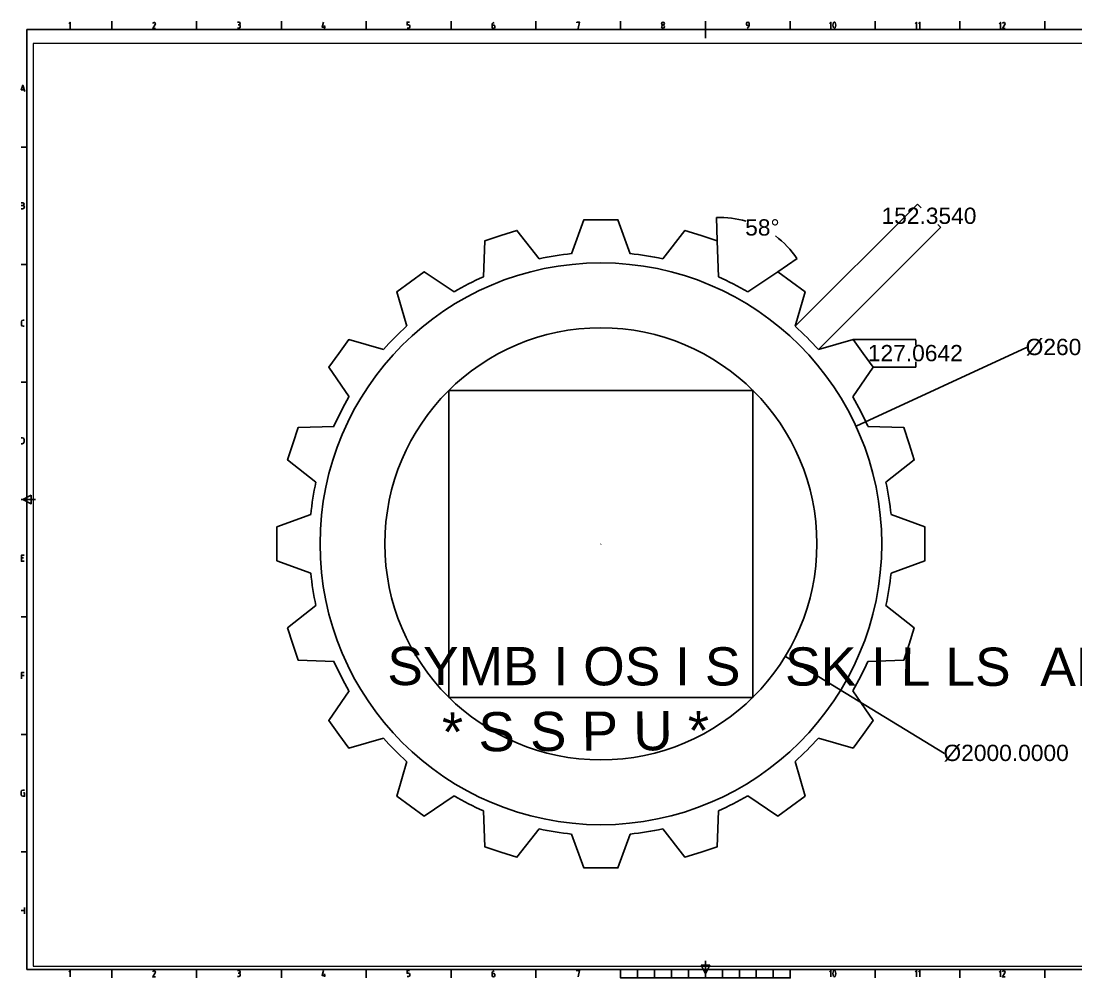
# Model space of a CAD drawing. Header units: millimetres. Extents: x 135 to 9532, y 117 to 4546.
# Drawn here: x 135 to 5018, y 117 to 4546 of the extents above; entities that cross this region are included whole.
import ezdxf

# ---------------------------------------------------------------- set-up
doc = ezdxf.new("R2010")
doc.units = ezdxf.units.MM
for name, color, linetype in [('PDF_0', 7, 'Continuous'), ('PDF_Text', 7, 'Continuous'), ('PDF_Title Block', 7, 'Continuous')]:
    doc.layers.add(name, color=color, linetype=linetype)
doc.layers.add('PDF_Viewport', color=7, linetype='Continuous', true_color=0xffffff)
doc.styles.add('PDF ArialMT', font='arial.ttf')

msp = doc.modelspace()

# ---------------------------------------------------------------- linework, layer by layer
at = {"layer": 'PDF_0', "color": 4, "lineweight": 25}
for points in [[(3718.3, 3133.1), (4284.2, 3699.1)], [(4284.2, 3698.7), (4301.1, 3681.8)], [(3357.1, 3528.4), (3353.5, 3636.4)], [(3826, 3025.3), (4391.9, 3591.2)], [(4391.6, 3591.2), (4377.9, 3605)], [(3637.2, 3385.8), (3726.8, 3446.3)], [(3986.4, 3071.3), (4276.1, 3071.3)], [(4789.1, 3034.4), (4789, 3034.4), (3999.7, 2670.4)], [(4275.9, 3071.2), (4275.9, 3046.2)], [(4078.8, 2944.2), (4276.1, 2944.2)], [(4275.9, 2944.3), (4275.9, 2969.4)], [(4408.8, 1155.8), (4408.7, 1155.8), (3672.7, 1605.1)]]:
    msp.add_lwpolyline(points, dxfattribs=at)
at = {"layer": 'PDF_0', "lineweight": 25}
for points in [[(2683.3, 3469.2), (2740.5, 3626.1), (2819, 3626.1), (2897.6, 3626.1), (2954.6, 3469.2)], [(2275, 3361.7), (2280.8, 3528.4), (2355.4, 3552.6), (2430.2, 3576.9), (2532.9, 3445.4)], [(3105.2, 3445.4), (3207.9, 3576.9), (3282.5, 3552.6), (3357.1, 3528.4), (3363.1, 3361.7)], [(1919.8, 3133), (1873.8, 3293.4), (1937.4, 3339.6), (2000.9, 3385.8), (2139.2, 3292.4)], [(3498.7, 3292.4), (3637.2, 3385.8), (3700.7, 3339.6), (3764.1, 3293.4), (3718.1, 3133)], [(1652.7, 2805.9), (1559.3, 2944.2), (1605.5, 3007.8), (1651.7, 3071.3), (1812.1, 3025.3)], [(3826, 3025.3), (3986.4, 3071.3), (4032.6, 3007.8), (4078.6, 2944.2), (3985.4, 2805.9)], [(1499.6, 2412.2), (1368.2, 2514.9), (1392.4, 2589.7), (1416.7, 2664.3), (1583.6, 2670.1)], [(4054.5, 2670.1), (4221.2, 2664.3), (4245.5, 2589.7), (4269.7, 2514.9), (4138.3, 2412.2)], [(1475.9, 1990.5), (1319.1, 2047.7), (1319.1, 2126.1), (1319.1, 2204.6), (1475.9, 2261.7)], [(4162.2, 2261.7), (4318.9, 2204.6), (4318.9, 2126.1), (4318.9, 2047.7), (4162.2, 1990.5)], [(1583.6, 1582.1), (1416.7, 1588), (1392.4, 1662.6), (1368.2, 1737.4), (1499.6, 1840.1)], [(4138.3, 1840.1), (4269.7, 1737.4), (4245.5, 1662.6), (4221.2, 1588), (4054.5, 1582.1)], [(1812.1, 1227), (1651.7, 1180.9), (1605.5, 1244.4), (1559.3, 1308.1), (1652.7, 1446.4)], [(3985.4, 1446.4), (4078.6, 1308.1), (4032.6, 1244.4), (3986.4, 1180.9), (3826, 1227)], [(2139.2, 959.9), (2000.9, 866.5), (1937.4, 912.7), (1873.8, 958.9), (1919.8, 1119.3)], [(3718.1, 1119.3), (3764.1, 958.9), (3700.7, 912.7), (3637.2, 866.5), (3498.7, 959.9)], [(2532.9, 806.8), (2430.2, 675.3), (2355.4, 699.6), (2280.8, 723.9), (2275, 890.6)], [(3363.1, 890.6), (3357.1, 723.9), (3282.5, 699.6), (3207.9, 675.3), (3105.2, 806.8)], [(2954.6, 783), (2897.6, 626.1), (2819, 626.1), (2740.5, 626.1), (2683.3, 783)]]:
    msp.add_lwpolyline(points, dxfattribs=at)
msp.add_lwpolyline([(2115.6, 1415.3), (2115.6, 2836.5), (3522.8, 2836.5), (3522.8, 1415.3)], close=True, dxfattribs=at)
at = {"layer": 'PDF_0', "color": 4, "lineweight": 25}
for points in [[(2819, 2126.3), (2819, 2126)], [(2819.1, 2126.1), (2819, 2126.1)]]:
    msp.add_lwpolyline(points, close=True, dxfattribs=at)
at = {"layer": 'PDF_0', "lineweight": 25}
for radius in [1300, 1000]:
    msp.add_circle((2818.7, 2126.3), radius, dxfattribs=at)
at = {"layer": 'PDF_0', "color": 4, "lineweight": 25}
for start, end in [(73.5315, 91.9775), (34.0247, 53.3386)]:
    msp.add_arc((3368.4, 3204.8), 432, start, end, dxfattribs=at)
at = {"layer": 'PDF_0', "lineweight": 25}
for start, end in [(95.7679, 102.2332), (77.7668, 84.2321), (113.7634, 120.2344), (59.7656, 66.2366), (131.7646, 138.2354), (41.7646, 48.2354), (149.7656, 156.2366), (23.7634, 30.2344), (167.7668, 174.2321), (5.7679, 12.2332), (185.7679, 192.2332), (347.7668, 354.2321), (203.7634, 210.2344), (329.7656, 336.2366), (221.7646, 228.2354), (311.7646, 318.2354), (239.7656, 246.2366), (293.7634, 300.2344), (257.7668, 264.2321), (275.7679, 282.2332)]:
    msp.add_arc((2818.7, 2126.3), 1350, start, end, dxfattribs=at)
at = {"layer": 'PDF_0', "color": 4, "transparency": 33554559}
for points in [[(4284.2, 3698.7), (4284, 3698.9), (4284, 3698.9)], [(3353.6, 3636.2), (3353.6, 3636.4), (3353.5, 3636.2)], [(4391.7, 3591.4), (4391.6, 3591.2), (4391.7, 3591.2)], [(3726.6, 3446.3), (3726.6, 3446.1), (3726.6, 3446.1)], [(4275.9, 3071.2), (4275.9, 3071.3), (4275.9, 3071.3)], [(4275.9, 2944.3), (4275.9, 2944.2), (4275.9, 2944.2)], [(3999.7, 2670.6), (3999.7, 2670.4), (3999.5, 2670.4)], [(3672.7, 1605.1), (3672.6, 1605.1), (3672.6, 1605.1)]]:
    msp.add_solid(points, dxfattribs=at)
at = {"layer": 'PDF_Title Block', "lineweight": 25}
for points in [[(554.6, 4506.5), (554.6, 4545.7)], [(947.2, 4506.5), (947.2, 4545.7)], [(1339.7, 4506.5), (1339.7, 4545.7)], [(1732.5, 4506.5), (1732.5, 4545.7)], [(2125.1, 4506.5), (2125.1, 4545.7)], [(2517.6, 4506.5), (2517.6, 4545.7)], [(2910.2, 4506.5), (2910.2, 4545.7)], [(3302.8, 4467.3), (3302.8, 4545.7)], [(3695.3, 4506.5), (3695.3, 4545.7)], [(4087.9, 4506.5), (4087.9, 4545.7)], [(4480.6, 4506.5), (4480.6, 4545.7)], [(4873.2, 4506.5), (4873.2, 4545.7)], [(361.5, 4512), (361.5, 4540.2), (355.2, 4533.9)], [(755.7, 4529.9), (744.1, 4511.1), (756.7, 4511.1)], [(1136.6, 4540.9), (1142.8, 4540.9)], [(1142.8, 4512.6), (1136.6, 4512.6)], [(1142.8, 4528.3), (1139.8, 4528.3)], [(1149.1, 4522.1), (1149.1, 4518.9)], [(1534.5, 4540.2), (1528.2, 4518.3), (1544, 4518.3)], [(1539.2, 4524.6), (1539.2, 4512)], [(1928.1, 4528.3), (1921.8, 4528.3), (1921.8, 4540.9), (1932.8, 4540.9)], [(1921.8, 4512.6), (1928.1, 4512.6)], [(1934.4, 4518.9), (1934.4, 4522.1)], [(2321.5, 4526.9), (2315.2, 4526.9), (2315.2, 4517.5)], [(2327.8, 4517.5), (2327.8, 4520.6)], [(2713.9, 4512), (2720.2, 4540.2), (2707.6, 4540.2), (2707.6, 4537.1)], [(3100.2, 4518.3), (3100.2, 4521.4)], [(3112.8, 4521.4), (3112.8, 4518.3)], [(3492.4, 4534.7), (3492.4, 4531.6)], [(3498.7, 4525.3), (3505, 4525.3)], [(3505, 4526.1), (3505, 4534.7)], [(3883.8, 4512), (3883.8, 4540.2), (3877.5, 4533.9)], [(4279.5, 4512), (4279.5, 4540.2), (4273.2, 4533.9)], [(4295.3, 4512), (4295.3, 4540.2), (4289, 4533.9)], [(4668.1, 4511.1), (4668.1, 4539.4), (4661.8, 4533.1)], [(4689.1, 4529.9), (4677.4, 4511.1), (4690.1, 4511.1)], [(134.8, 4225.6), (142.4, 4248.7), (151.9, 4220.4)], [(149.1, 4228.3), (135.8, 4228.3)], [(134.8, 3962.7), (162, 3962.7)], [(142.4, 3705.1), (134.8, 3705.1)], [(142.4, 3692.4), (134.8, 3692.4)], [(134.8, 3676.6), (142.4, 3676.6)], [(134.8, 3419), (162, 3419)], [(136.9, 3140), (136.9, 3154.1)], [(143.9, 3161.2), (149.4, 3161.2)], [(149.4, 3133), (143.9, 3133)], [(134.8, 2875.2), (162, 2875.2)], [(140.8, 2617.4), (134.8, 2617.4)], [(134.8, 2589.2), (140.8, 2589.2)], [(149.4, 2597.8), (149.4, 2608.8)], [(134.8, 2331.4), (201.3, 2331.4)], [(148.7, 2045.5), (136.1, 2045.5), (136.1, 2073.8), (148.7, 2073.8)], [(145.6, 2061.1), (136.1, 2061.1)], [(134.8, 1787.7), (162, 1787.7)], [(136.1, 1501.7), (136.1, 1530), (148.7, 1530)], [(136.1, 1517.5), (148.7, 1517.5)], [(134.8, 1243.9), (162, 1243.9)], [(135.4, 965.9), (135.4, 978.3)], [(143.3, 986.3), (151.1, 986.3)], [(146.4, 973.7), (151.1, 973.7), (151.1, 957.9), (143.3, 957.9)], [(134.8, 700.3), (162, 700.3)], [(150.2, 442.5), (150.2, 414.2)], [(134.8, 429.9), (150.2, 429.9)], [(3302.8, 117.2), (3302.8, 156.5), (3302.8, 195.7)], [(361.5, 122.7), (361.5, 151), (355.2, 144.7)], [(554.6, 117.2), (554.6, 156.5)], [(947.2, 117.2), (947.2, 156.5)], [(1136.6, 151.6), (1142.8, 151.6)], [(1339.7, 117.2), (1339.7, 156.5)], [(1534.5, 151), (1528.2, 129), (1544, 129)], [(1732.5, 117.2), (1732.5, 156.5)], [(1928.1, 139), (1921.8, 139), (1921.8, 151.6), (1932.8, 151.6)], [(2125.1, 117.2), (2125.1, 156.5)], [(2517.6, 117.2), (2517.6, 156.5)], [(2713.9, 122.7), (2720.2, 151), (2707.6, 151), (2707.6, 147.8)], [(2910.2, 156.5), (2910.2, 117.2), (3695.3, 117.2), (3695.3, 156.5)], [(2988.6, 117.2), (2988.6, 156.5)], [(3067.3, 117.2), (3067.3, 156.5)], [(3145.7, 117.2), (3145.7, 156.5)], [(3224.3, 117.2), (3224.3, 156.5)], [(3381.4, 117.2), (3381.4, 156.5)], [(3459.8, 117.2), (3459.8, 156.5)], [(3538.3, 117.2), (3538.3, 156.5)], [(3616.9, 117.2), (3616.9, 156.5)], [(3883.8, 122.7), (3883.8, 151), (3877.5, 144.7)], [(4087.9, 117.2), (4087.9, 156.5)], [(4279.5, 122.7), (4279.5, 151), (4273.2, 144.7)], [(4295.3, 122.7), (4295.3, 151), (4289, 144.7)], [(4480.6, 117.2), (4480.6, 156.5)], [(4668.1, 121.9), (4668.1, 150.1), (4661.8, 144)], [(4873.2, 117.2), (4873.2, 156.5)], [(755.7, 140.7), (744.1, 121.9), (756.7, 121.9)], [(1142.8, 123.4), (1136.6, 123.4)], [(1142.8, 139), (1139.8, 139)], [(1149.1, 132.9), (1149.1, 129.7)], [(1539.2, 135.3), (1539.2, 122.7)], [(1921.8, 123.4), (1928.1, 123.4)], [(1934.4, 129.7), (1934.4, 132.9)], [(2321.5, 137.7), (2315.2, 137.7), (2315.2, 128.4)], [(2327.8, 128.4), (2327.8, 131.4)], [(4689.1, 140.7), (4677.4, 121.9), (4690.1, 121.9)]]:
    msp.add_lwpolyline(points, dxfattribs=at)
for points in [[(1148.7, 4522.4, 0.414214), (1142.5, 4528.6, 1), (1142.5, 4541.1)], [(3896.3, 4513.7, 0.503959), (3902.5, 4513.8, 0.251965), (3902.6, 4539, 0.503959), (3896.3, 4539)], [(142.1, 3676.9, 1), (142.1, 3692.7, 1), (142.1, 3705.2)], [(1148.7, 132.9, 0.414214), (1142.5, 139.2, 1), (1142.5, 151.6)], [(3896.3, 124.3, 0.503959), (3902.5, 124.4, 0.251965), (3902.6, 149.6, 0.503959), (3896.3, 149.6)]]:
    msp.add_lwpolyline(points, format="xyb", dxfattribs=at)
for points in [[(6443.5, 4506.5), (162, 4506.5), (162, 156.5), (6443.5, 156.5)], [(181.6, 2351.2), (181.6, 2311.8), (142.4, 2331.4)], [(3283.2, 176.1), (3322.4, 176.1), (3302.8, 136.8)]]:
    msp.add_lwpolyline(points, close=True, dxfattribs=at)
msp.add_circle((3106.3, 4534.2), 6.23, dxfattribs=at)
for centre, radius, start, end in [((3498.5, 4535), 6.23, 0, 180), ((750.1, 4533.2), 6.4, 89.4617, 164.2786), ((750.1, 4533.5), 6.23, 328.0078, 90.2637), ((1142.5, 4519.2), 6.23, 270, 360), ((1927.8, 4522.4), 6.23, 0, 90), ((1927.8, 4519.2), 6.23, 270, 360), ((2329.2, 4526.4), 14.4, 109.8138, 176.4459), ((2321.3, 4517.7), 6.23, 180, 360), ((2321.9, 4521.7), 5.57, 352.2327, 97.7673), ((3106.3, 4521.7), 6.23, 0, 180), ((3106.3, 4518.5), 6.23, 180, 360), ((3498.5, 4531.8), 6.23, 180, 270), ((3490.5, 4526.4), 14.2, 289.0009, 360), ((3919.5, 4526.4), 26.5, 151.7157, 208.2843), ((4683.6, 4533.2), 6.4, 89.4617, 164.2786), ((4683.6, 4533.5), 6.23, 328.0078, 90.2637), ((143.6, 3154.3), 7.06, 90, 180), ((143.6, 3140.2), 7.06, 180, 270), ((140.4, 2609), 8.56, 0, 90), ((140.4, 2598), 8.56, 270, 360), ((142.9, 978.4), 7.89, 90, 180), ((142.9, 966), 7.89, 180, 270), ((750.1, 143.7), 6.4, 89.4617, 164.2786), ((750.1, 144.1), 6.23, 328.0078, 90.2637), ((2329.2, 136.9), 14.4, 109.8138, 176.4459), ((3919.5, 136.9), 26.5, 151.7157, 208.2843), ((4683.6, 143.7), 6.4, 89.4617, 164.2786), ((4683.6, 144.1), 6.23, 328.0078, 90.2637), ((1142.5, 129.8), 6.23, 270, 360), ((1927.8, 132.9), 6.23, 0, 90), ((1927.8, 129.8), 6.23, 270, 360), ((2321.3, 128.5), 6.23, 180, 360), ((2321.9, 132.3), 5.57, 352.2327, 97.7673)]:
    msp.add_arc(centre, radius, start, end, dxfattribs=at)
at = {"layer": 'PDF_Viewport', "color": 5, "lineweight": 0}
msp.add_lwpolyline([(190.5, 171.7), (6415.9, 171.7), (6415.9, 4441.7), (190.5, 4441.7)], close=True, dxfattribs=at)

# ---------------------------------------------------------------- texts
at = {"layer": 'PDF_Text', "color": 4, "char_height": 75.44, "attachment_point": 4, "style": 'PDF ArialMT'}
for s, insert in [('152.3540', (4117.7, 3644.1)), ('58°', (3486.6, 3590.2)), ('Ø2600.0000', (4784.9, 3036.1)), ('127.0642', (4054.4, 3008.5)), ('Ø2000.0000', (4404.6, 1157.3))]:
    msp.add_mtext(s, dxfattribs=dict(at, insert=insert))
at = {"layer": 'PDF_Text', "insert": (1830.1, 1559.8), "char_height": 177.001, "width": 7708.451, "attachment_point": 4, "rotation": 359.9266, "style": 'PDF ArialMT'}
msp.add_mtext('\\pxt4;SYMB I OS I S   SK I L LS  AND  PROFESS IONA L   UN I VERS I TY', dxfattribs=at)
at = {"layer": 'PDF_Text', "attachment_point": 4, "style": 'PDF ArialMT'}
for s, insert, char_height, rotation in [('* S S P U *', (2083.1, 1253.9), 181.053, 0.3486), ('*', (2143.7, 1321.3), 0.427, 135), ('*', (3494.1, 1321.4), 0.427, 225.0742), ('U', (2391.7, 1166.3), 0.427, 161.5651), ('S', (3246.2, 1166.5), 0.427, 206.5432), ('P', (2672.9, 1085.9), 0.427, 180), ('S', (2965.2, 1085.9), 0.427, 180)]:
    msp.add_mtext(s, dxfattribs=dict(at, insert=insert, char_height=char_height, rotation=rotation))

doc.saveas('drawing.dxf')
